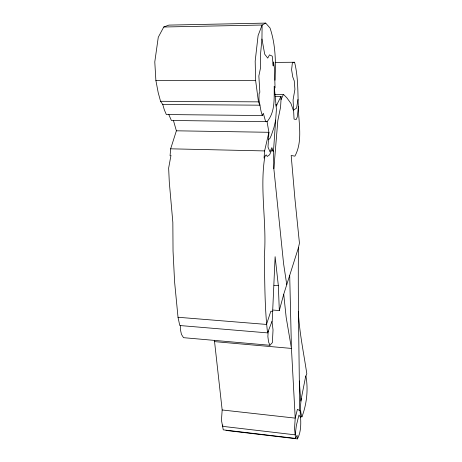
<?xml version="1.0" encoding="UTF-8"?>
<svg xmlns="http://www.w3.org/2000/svg" width="462" height="462" viewBox="0 0 462 462"><rect width="100%" height="100%" fill="white"/><g stroke="black" fill="none" stroke-linecap="round" stroke-linejoin="round"><path stroke-width="0.69" d="M214.403 340.251L222.164 409.973L221.454 420.27L223.267 429.851L295.593 438.409L294.531 428.684L295.212 418.122L297.407 409.344L300.052 410.741C300.843 420.12 301.923 430.255 297.447 438.9L225.987 430.434M275.098 62.393L294.577 62.249C299.053 80.267 297.355 99.041 298.897 117.423C299.844 130.244 301.316 144.49 294.883 156.162L291.175 155.475L294.883 198.319L299.445 243.185L298.446 247.672C297.805 301.957 299.284 356.214 299.584 410.499M265.69 23.1L168.855 25.104L163.762 27.004L158.275 37.22L154.787 61.908L155.885 80.48L158.183 92.556L160.557 101.282L162.768 104.499L164.31 109.789L166.337 114.541L262.237 115.546L260.915 110.643L258.957 99.648L259.084 93.751L259.846 92.285L258.853 75.97L260.62 67.44L260.597 53.517L261.948 39.027L262.11 25.029L265.69 23.1L270.039 28.02C275.71 44.814 275.912 62.74 275 80.267M261.948 39.027L264.72 54.216L267.729 58.125L269.485 54.88L272.268 56.173L273.192 65.956L273.209 62.699L273.596 61.948L274.44 68.139L275.052 87.855L274.237 86.388C274.041 98.267 275.381 111.977 267.065 121.679L268.913 132.294L268 147.037L269.999 151.859L271.835 147.638L273.446 151.732L273.851 168.722L283.576 263.6L286.758 284.661M170.975 155.324L168.647 168.081L169.294 182.115L172.846 222.441L173.036 251.062L174.601 281.999L178.014 317.261L179.776 325.525L267.567 332.888L272.228 320.876L275.115 256.641L278.338 285.585L279.319 310.533L272.869 310.042M275.283 96.321L281.012 96.344L281.029 99.636L280.578 107.109L277.841 120.415L273.851 168.722M268.243 331.144L267.862 336.411L268.555 341.932L269.935 345.276L272.372 342.59L273.03 329.949L272.008 321.431M168.665 114.235L171.385 120.478L173.441 120.501L176.38 130.804L268.913 132.294L264.593 150.924L264.056 158.091L264.899 156.179L266.228 154.874L267.25 156.462L269.658 154.724L271.829 149.705L273.446 151.732L276.415 109.194L274.237 86.388M180.55 325.774L180.29 328.961L181.445 334.361L183.524 337.676L269.935 345.276M170.074 155.752L170.657 148.816L176.38 130.804M298.446 106.3L297.291 116.961L296.263 119.473L294.057 119.127L293.075 99.873L294.923 89.316L294.259 80.89L292.764 76.94L291.591 69.739L292.406 62.624L294.577 62.249M301.345 398.411C300.462 404.441 299.867 411.111 301.946 416.868L300.519 416.707M264.899 156.179C259.43 189.287 267.076 222.984 264.304 256.364C264.859 281.872 264.599 307.519 267.567 332.888M297.921 99.469L296.616 108.073L293.335 110.314L290.921 103.413L286.798 97.742L283.443 94.387L274.809 94.358M222.823 424.965L222.609 426.345L295.206 434.852L296.333 425.618L298.937 415.02L300.652 417.579M275.652 120.097L273.954 127.512L271.385 135.181L269.9 138.502L268.457 139.663M279.319 310.533L283.726 294.248L298.446 247.672M301.946 416.868C306.756 404.002 308.379 389.489 305.908 375.97M281.029 99.636L283.443 94.387M276.12 106.133L281.012 96.344M295.593 438.409L297.06 435.291L297.447 438.9M262.237 115.546L263.334 113.288L265.638 121.668L267.065 121.679L173.441 120.501M163.762 27.004L262.11 25.029L258.091 35.568L255.186 61.111L255.602 80.342L258.46 101.859L259.944 105.18L162.768 104.499M155.885 80.48L255.602 80.342M160.557 101.282L258.46 101.859M275.6 104.914L277.033 104.926M272.898 311.307L270.813 311.278L266.505 324.434L178.014 317.261M170.657 148.816L264.593 150.924M274.012 285.291L278.338 285.585M214.79 341.643L291.447 348.417L295.212 418.122L222.164 409.973M299.295 381L300.808 401.149L305.607 376.674L306.814 373.845C303.771 353.135 299.364 332.628 298.325 311.654M283.726 294.248L286.157 317.29L291.447 348.417L289.697 275.358"/></g></svg>
